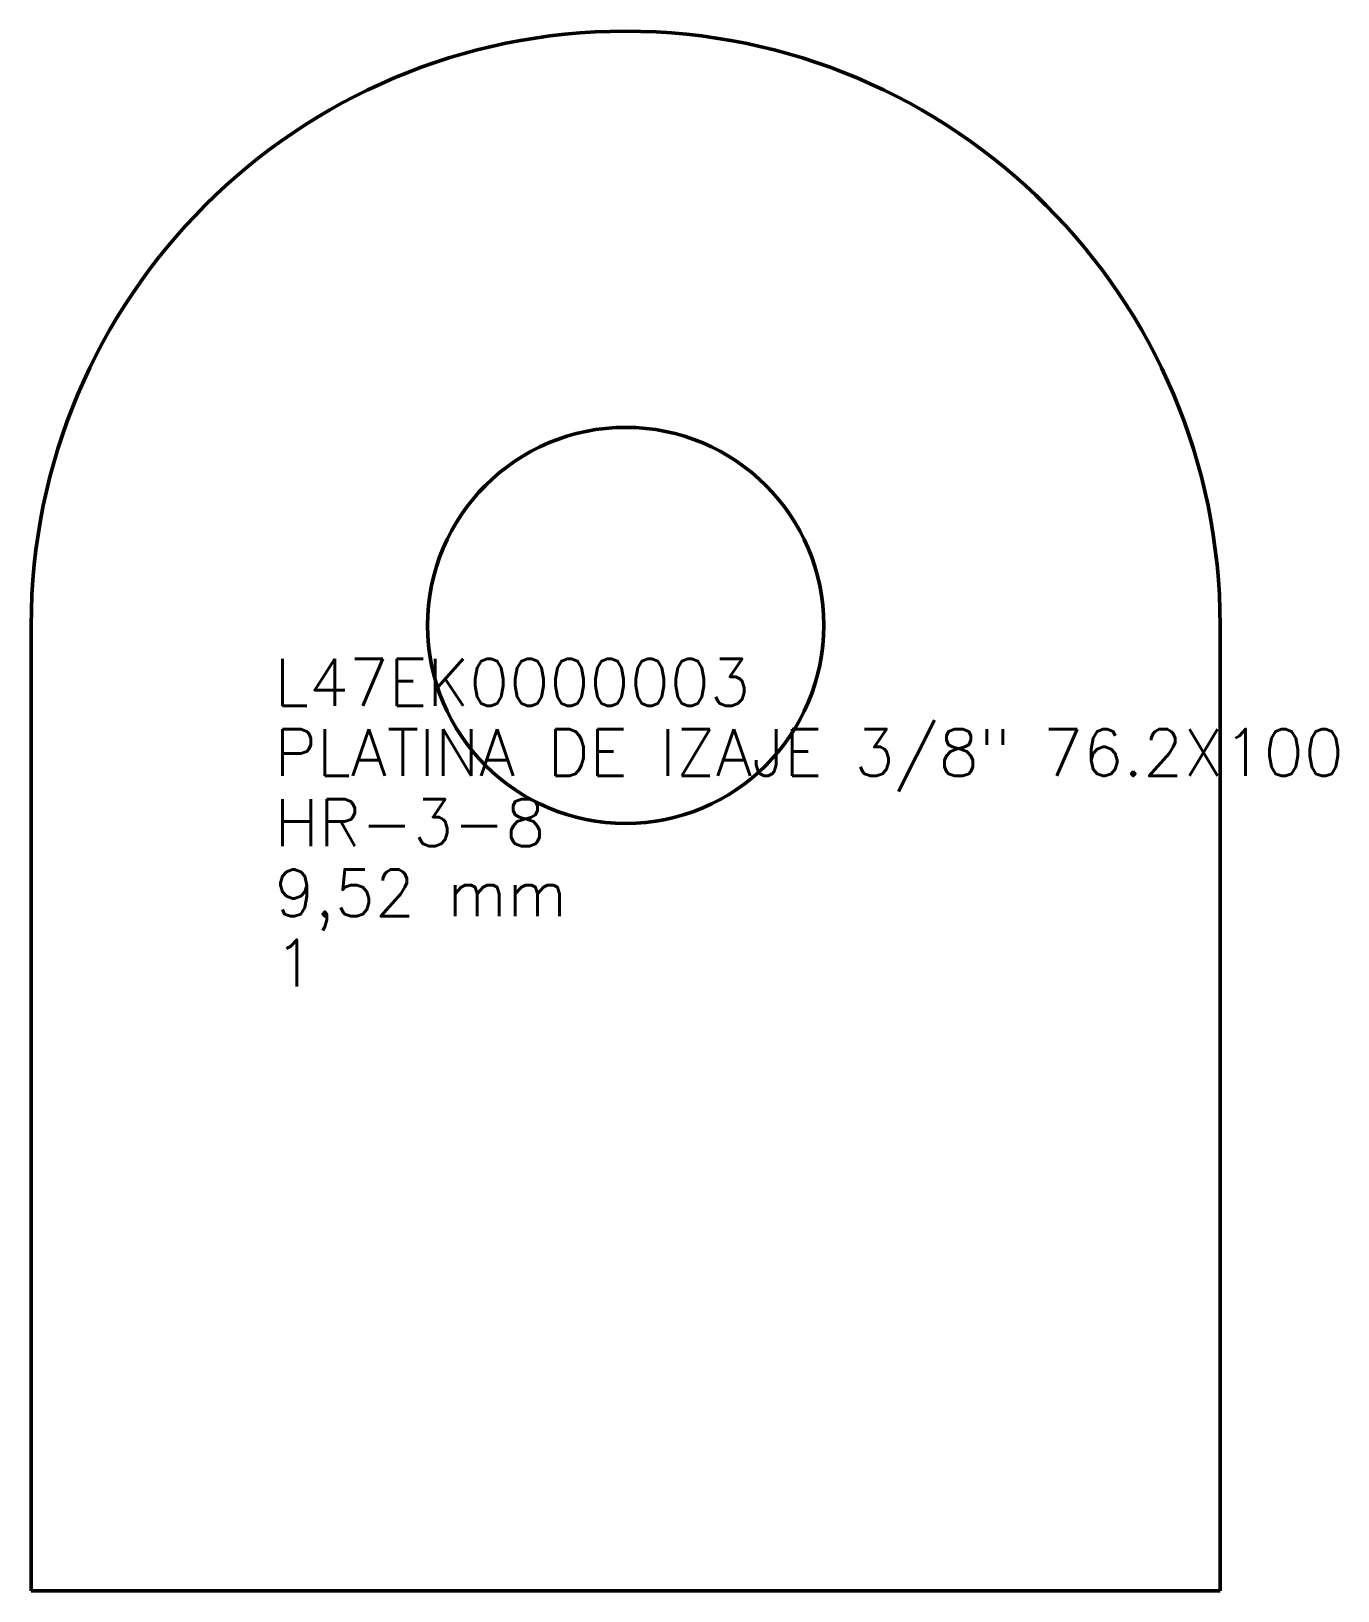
# Model space of a CAD drawing. Header units: millimetres. Extents: x 0 to 84, y 0 to 100.
import ezdxf

# ---------------------------------------------------------------- set-up
doc = ezdxf.new("R2010")
doc.units = ezdxf.units.MM
doc.layers.add('IV_INTERIOR_PROFILES', color=7, linetype='Continuous', lineweight=50)
doc.layers.add('IV_OUTER_PROFILE', color=7, linetype='Continuous', lineweight=50)
doc.layers.add('IV_TEXT', color=7, linetype='Continuous')
doc.styles.add('RomanS', font='RomanS.shx')

msp = doc.modelspace()

# ---------------------------------------------------------------- linework, layer by layer
at = {"layer": 'IV_INTERIOR_PROFILES'}
msp.add_circle((38.1, 61.9), 12.7, dxfattribs=at)
at = {"layer": 'IV_OUTER_PROFILE'}
for p, q in [((0, 0), (0, 61.9)), ((76.2, 61.9), (76.2, 0)), ((76.2, 0), (0, 0))]:
    msp.add_line(p, q, dxfattribs=at)
msp.add_arc((38.1, 61.9), 38.1, 0, 180, dxfattribs=at)

# ---------------------------------------------------------------- texts
at = {"layer": 'IV_TEXT', "style": 'RomanS'}
for s, p in [('L47EK0000003', (15.6, 56.75)), ('PLATINA DE IZAJE 3/8" 76.2X100', (15.6, 52.25)), ('HR-3-8', (15.6, 47.75)), ('9,52 mm', (15.6, 43.25)), ('1', (15.6, 38.75))]:
    msp.add_text(s, height=3, dxfattribs=at).set_placement(p)

doc.saveas('drawing.dxf')
